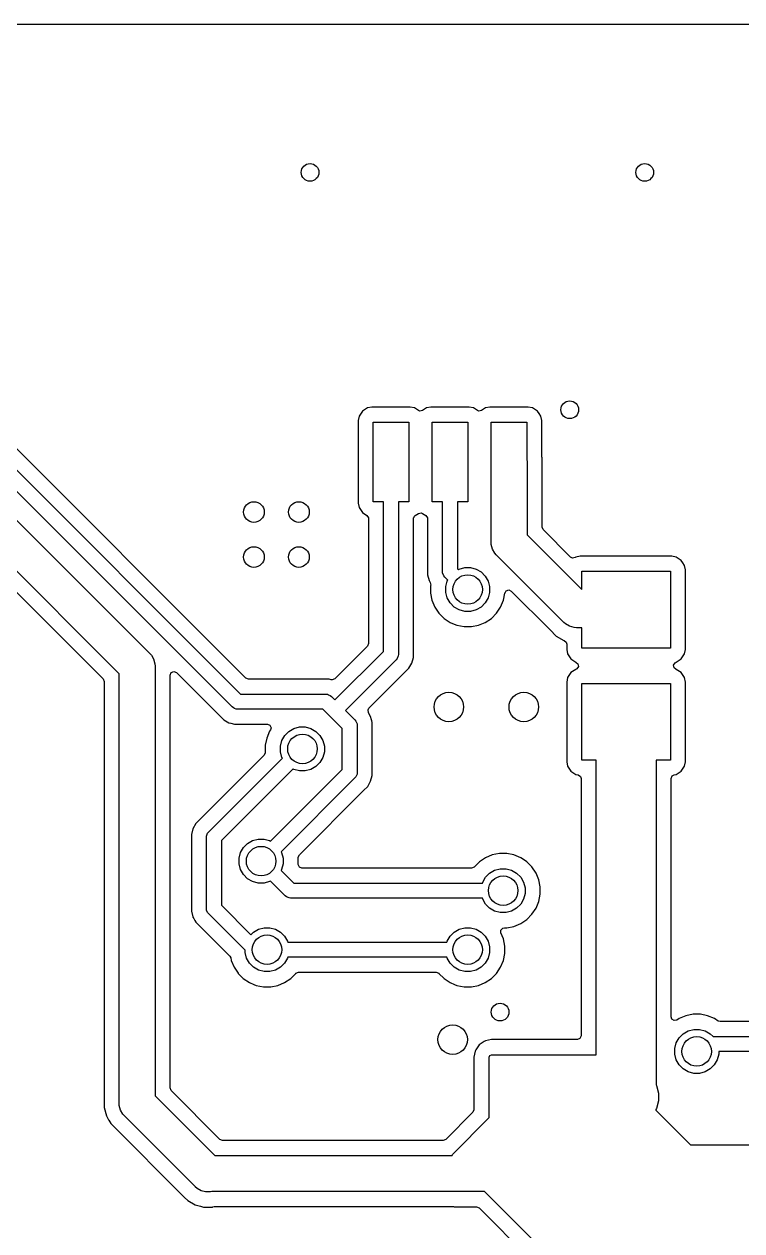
# Model space of a CAD drawing. Extents: x 97 to 200, y -158 to -52.
# Drawn here: x 109.34 to 121.5, y -72.57 to -52.13 of the extents above; entities that cross this region are included whole.
import ezdxf

# ---------------------------------------------------------------- set-up
doc = ezdxf.new("R2010")
doc.units = 0
doc.layers.add('BLACK', color=7, linetype='CONTINUOUS')

msp = doc.modelspace()

# ---------------------------------------------------------------- linework, layer by layer
at = {"layer": 'BLACK', "linetype": 'CONTINUOUS'}
for p, q in [((98.186399, -52.1291), (111.740538, -52.1291)), ((111.740538, -52.1291), (125.02822, -52.1291)), ((113.090817, -63.203794), (108.385346, -58.498323)), ((115.151796, -58.628867), (115.067615, -58.685115)), ((115.1518, -58.628865), (115.151796, -58.628867)), ((115.226031, -58.614101), (115.1518, -58.628865)), ((115.226035, -58.6141), (115.226031, -58.614101)), ((115.876167, -58.6141), (115.226035, -58.6141)), ((115.9504, -58.628865), (115.876167, -58.6141)), ((115.950402, -58.628866), (115.9504, -58.628865)), ((116.016377, -58.67295), (115.950402, -58.628866)), ((116.151796, -58.628867), (116.085823, -58.67295)), ((116.1518, -58.628865), (116.151796, -58.628867)), ((116.226031, -58.614101), (116.1518, -58.628865)), ((116.226035, -58.6141), (116.226031, -58.614101)), ((116.876167, -58.6141), (116.226035, -58.6141)), ((116.9504, -58.628865), (116.876167, -58.6141)), ((116.950402, -58.628866), (116.9504, -58.628865)), ((117.016377, -58.67295), (116.950402, -58.628866)), ((117.151796, -58.628867), (117.085823, -58.67295)), ((117.1518, -58.628865), (117.151796, -58.628867)), ((117.226031, -58.614101), (117.1518, -58.628865)), ((117.226035, -58.6141), (117.226031, -58.614101)), ((117.876167, -58.6141), (117.226035, -58.6141)), ((117.9504, -58.628865), (117.876167, -58.6141)), ((117.950402, -58.628866), (117.9504, -58.628865)), ((118.034584, -58.685115), (117.950402, -58.628866)), ((108.240903, -58.713797), (113.003705, -63.4766)), ((115.011365, -58.769299), (114.9966, -58.843532)), ((114.9966, -58.843532), (114.9966, -60.243664)), ((115.011366, -58.769297), (115.011365, -58.769299)), ((115.067615, -58.685115), (115.011366, -58.769297)), ((116.038907, -58.682282), (116.016377, -58.67295)), ((116.085823, -58.67295), (116.038907, -58.682282)), ((117.038907, -58.682282), (117.016377, -58.67295)), ((117.085823, -58.67295), (117.038907, -58.682282)), ((118.061528, -58.72544), (118.034584, -58.685115)), ((118.090834, -58.769299), (118.061528, -58.72544)), ((118.105599, -58.843533), (118.090834, -58.769299)), ((118.105599, -58.843535), (118.105599, -58.843533)), ((118.105599, -59.443822), (118.105599, -58.843535)), ((112.861297, -63.693402), (108.098494, -58.9306)), ((115.2511, -60.2186), (115.2511, -58.8686)), ((115.2511, -58.8686), (115.8511, -58.8686)), ((115.8511, -58.8686), (115.8511, -60.2186)), ((116.2511, -60.2186), (116.2511, -58.8686)), ((116.2511, -58.8686), (116.8511, -58.8686)), ((116.8511, -58.8686), (116.8511, -60.2186)), ((117.2511, -59.495635), (117.2511, -58.8686)), ((117.2511, -58.8686), (117.8511, -58.8686)), ((117.8511, -58.8686), (117.8511, -59.495635)), ((118.107727, -59.459994), (118.105599, -59.443822)), ((118.1104, -59.469967), (118.107727, -59.459994)), ((118.1104, -59.46997), (118.1104, -59.469967)), ((118.1104, -60.646043), (118.1104, -59.46997)), ((117.2463, -59.5436), (117.248908, -59.503816)), ((117.2463, -60.9036), (117.2463, -59.5436)), ((117.248908, -59.503816), (117.2511, -59.495635)), ((117.8511, -59.495635), (117.853292, -59.503816)), ((117.853292, -59.503816), (117.8559, -59.5436)), ((117.8559, -59.5436), (117.8559, -60.777348)), ((114.9966, -60.243664), (114.996601, -60.243668)), ((114.996601, -60.243668), (115.011365, -60.317899)), ((115.4241, -60.2186), (115.2511, -60.2186)), ((115.4241, -62.750994), (115.4241, -60.2186)), ((115.8511, -60.2186), (115.6781, -60.2186)), ((115.6781, -60.2186), (115.6781, -62.8036)), ((116.4241, -60.2186), (116.2511, -60.2186)), ((116.4241, -61.4036), (116.4241, -60.2186)), ((116.8511, -60.2186), (116.6781, -60.2186)), ((116.6781, -60.2186), (116.6781, -61.350994)), ((108.966626, -60.288074), (111.466626, -62.788074)), ((115.011365, -60.317899), (115.011367, -60.317903)), ((115.011367, -60.317903), (115.067615, -60.402084)), ((115.067615, -60.402084), (115.141823, -60.451668)), ((115.141823, -60.451668), (115.168399, -60.491442)), ((115.168399, -60.491442), (115.1696, -60.503635)), ((115.933801, -60.491442), (115.943929, -60.476283)), ((115.935049, -60.49772), (115.933801, -60.491442)), ((115.943929, -60.476283), (115.950906, -60.459441)), ((115.950906, -60.459441), (115.960377, -60.451668)), ((115.960377, -60.451668), (116.016377, -60.41425)), ((116.016377, -60.41425), (116.063293, -60.404918)), ((116.063293, -60.404918), (116.085823, -60.41425)), ((116.085823, -60.41425), (116.141823, -60.451668)), ((116.141823, -60.451668), (116.168399, -60.491442)), ((116.168399, -60.491442), (116.1696, -60.503635)), ((115.1696, -60.503635), (115.1696, -62.619688)), ((115.9326, -60.503635), (115.935049, -60.49772)), ((115.9326, -62.753375), (115.9326, -60.503635)), ((116.1696, -60.503635), (116.1696, -61.453829)), ((118.128706, -60.690237), (118.1104, -60.646043)), ((118.5943, -61.155831), (118.128706, -60.690237)), ((110.9463, -63.129852), (108.624848, -60.8084)), ((117.8559, -60.777348), (118.7841, -61.705548)), ((108.537737, -61.081206), (110.673494, -63.216963)), ((117.248908, -60.943384), (117.2463, -60.9036)), ((117.248908, -60.943385), (117.248908, -60.943384)), ((117.269502, -61.020242), (117.248908, -60.943385)), ((117.309286, -61.08915), (117.269502, -61.020242)), ((117.335574, -61.119126), (117.309286, -61.08915)), ((118.477574, -62.261126), (117.335574, -61.119126)), ((118.626299, -61.172936), (118.5943, -61.155831)), ((118.673216, -61.163605), (118.626299, -61.172936)), ((118.684796, -61.155867), (118.673216, -61.163605)), ((118.6848, -61.155865), (118.684796, -61.155867)), ((118.759031, -61.141101), (118.6848, -61.155865)), ((118.759035, -61.1411), (118.759031, -61.141101)), ((120.309167, -61.1411), (118.759035, -61.1411)), ((120.3834, -61.155865), (120.309167, -61.1411)), ((120.383402, -61.155866), (120.3834, -61.155865)), ((120.467584, -61.212115), (120.383402, -61.155866)), ((120.495302, -61.253598), (120.467584, -61.212115)), ((120.523834, -61.296299), (120.495302, -61.253598)), ((120.538599, -61.370534), (120.523834, -61.296299)), ((116.1696, -61.453829), (116.195598, -61.550851)), ((116.42654, -61.428376), (116.4241, -61.4036)), ((116.42654, -61.428377), (116.42654, -61.428376)), ((116.428473, -61.433043), (116.42654, -61.428377)), ((116.445503, -61.474157), (116.428473, -61.433043)), ((116.445504, -61.474158), (116.445503, -61.474157)), ((116.461297, -61.493403), (116.445504, -61.474158)), ((116.513189, -61.545295), (116.461297, -61.493403)), ((116.6781, -61.350994), (116.692795, -61.365689)), ((116.692795, -61.365689), (116.707594, -61.357145)), ((116.707594, -61.357145), (116.802153, -61.331808)), ((116.802153, -61.331808), (116.900047, -61.331808)), ((116.900047, -61.331808), (116.994606, -61.357145)), ((116.994606, -61.357145), (117.079386, -61.406092)), ((117.079386, -61.406092), (117.148608, -61.475314)), ((117.148608, -61.475314), (117.197555, -61.560094)), ((118.7841, -61.705548), (118.7841, -61.3956)), ((118.7841, -61.3956), (120.2841, -61.3956)), ((120.2841, -61.3956), (120.2841, -62.6956)), ((120.5386, -62.355531), (120.538599, -61.370534)), ((116.195598, -61.550851), (116.1956, -61.550857)), ((116.1956, -61.550857), (116.216601, -61.587232)), ((116.216601, -61.587232), (116.223773, -61.630672)), ((116.223773, -61.630672), (116.2216, -61.641594)), ((116.2216, -61.641594), (116.2216, -61.7656)), ((116.479308, -61.654653), (116.504645, -61.560094)), ((116.479308, -61.752547), (116.479308, -61.654653)), ((116.504645, -61.560094), (116.513189, -61.545295)), ((117.197555, -61.560094), (117.222892, -61.654653)), ((117.222892, -61.654653), (117.222892, -61.752547)), ((117.502848, -61.726111), (117.548612, -61.712189)), ((117.548612, -61.712189), (117.58673, -61.730199)), ((116.2216, -61.7656), (116.245791, -61.887218)), ((116.245791, -61.887218), (116.245793, -61.887225)), ((116.245793, -61.887225), (116.293244, -62.00178)), ((116.504645, -61.847106), (116.479308, -61.752547)), ((116.553592, -61.931886), (116.504645, -61.847106)), ((117.197555, -61.847106), (117.148608, -61.931886)), ((117.222892, -61.752547), (117.197555, -61.847106)), ((117.408956, -62.00178), (117.456409, -61.887218)), ((117.456409, -61.887218), (117.4806, -61.7656)), ((117.4806, -61.7656), (117.481199, -61.762589)), ((117.481199, -61.762589), (117.483177, -61.762982)), ((117.483177, -61.762982), (117.502848, -61.726111)), ((117.58673, -61.730199), (118.245549, -62.389018)), ((116.293244, -62.00178), (116.293245, -62.001782)), ((116.293245, -62.001782), (116.340342, -62.072268)), ((116.340342, -62.072268), (116.362135, -62.104883)), ((116.362135, -62.104883), (116.449817, -62.192565)), ((116.622814, -62.001108), (116.553592, -61.931886)), ((116.707594, -62.050055), (116.622814, -62.001108)), ((116.802153, -62.075392), (116.707594, -62.050055)), ((116.900047, -62.075392), (116.802153, -62.075392)), ((116.994606, -62.050055), (116.900047, -62.075392)), ((117.079386, -62.001108), (116.994606, -62.050055)), ((117.148608, -61.931886), (117.079386, -62.001108)), ((117.252383, -62.192565), (117.340065, -62.104883)), ((117.340065, -62.104883), (117.408956, -62.00178)), ((116.449817, -62.192565), (116.55292, -62.261456)), ((116.55292, -62.261456), (116.592364, -62.277794)), ((116.592364, -62.277794), (116.667474, -62.308906)), ((116.667474, -62.308906), (116.667476, -62.308906)), ((116.667476, -62.308906), (116.667482, -62.308909)), ((116.667482, -62.308909), (116.7891, -62.3331)), ((116.9131, -62.3331), (117.034718, -62.308909)), ((117.034718, -62.308909), (117.14928, -62.261456)), ((117.14928, -62.261456), (117.252383, -62.192565)), ((118.50755, -62.287414), (118.477574, -62.261126)), ((118.576458, -62.327198), (118.50755, -62.287414)), ((118.614887, -62.337495), (118.576458, -62.327198)), ((116.7891, -62.3331), (116.9131, -62.3331)), ((118.245549, -62.389018), (118.349676, -62.493146)), ((118.349676, -62.493146), (118.34968, -62.493149)), ((118.34968, -62.493149), (118.349682, -62.493151)), ((118.349682, -62.493151), (118.477218, -62.566784)), ((118.653315, -62.347792), (118.614887, -62.337495)), ((118.653316, -62.347792), (118.653315, -62.347792)), ((118.6931, -62.3504), (118.653316, -62.347792)), ((118.7841, -62.3504), (118.6931, -62.3504)), ((118.7841, -62.6956), (118.7841, -62.3504)), ((120.5386, -62.720667), (120.5386, -62.355531)), ((115.151294, -62.663882), (114.599202, -63.215973)), ((115.1696, -62.619688), (115.151294, -62.663882)), ((118.477218, -62.566784), (118.483273, -62.568406)), ((118.483273, -62.568406), (118.521225, -62.597524)), ((118.521225, -62.597524), (118.5296, -62.628776)), ((118.5296, -62.628776), (118.5296, -62.720663)), ((118.5296, -62.720663), (118.529601, -62.720669)), ((118.529601, -62.720669), (118.544365, -62.794899)), ((120.2841, -62.6956), (118.7841, -62.6956)), ((120.523834, -62.794901), (120.5386, -62.720667)), ((111.466626, -62.788074), (111.492914, -62.81805)), ((111.492914, -62.81805), (111.532698, -62.886958)), ((111.532698, -62.886958), (111.53605, -62.899468)), ((111.53605, -62.899468), (111.552566, -62.961108)), ((114.6011, -63.573994), (115.4241, -62.750994)), ((115.640903, -62.893402), (114.780705, -63.7536)), ((115.656697, -62.874158), (115.640903, -62.893402)), ((115.67566, -62.828377), (115.656697, -62.874158)), ((115.6781, -62.8036), (115.67566, -62.828376)), ((115.67566, -62.828376), (115.67566, -62.828377)), ((115.906602, -62.950853), (115.9326, -62.853825)), ((115.9326, -62.853825), (115.9326, -62.753375)), ((118.544365, -62.794899), (118.544367, -62.794903)), ((118.544367, -62.794903), (118.600615, -62.879084)), ((118.600615, -62.879084), (118.684797, -62.935333)), ((118.684797, -62.935333), (118.690485, -62.937689)), ((118.690485, -62.937689), (118.689225, -62.94073)), ((118.689225, -62.94073), (118.719377, -62.960872)), ((120.339497, -62.983356), (120.366105, -62.943604)), ((120.366105, -62.943604), (120.378112, -62.938644)), ((120.377716, -62.937688), (120.383395, -62.935335)), ((120.378112, -62.938644), (120.377716, -62.937688)), ((120.383395, -62.935335), (120.383401, -62.935334)), ((120.383401, -62.935334), (120.467584, -62.879084)), ((120.467584, -62.879084), (120.523834, -62.794901)), ((110.9463, -70.4036), (110.9463, -63.129852)), ((111.552566, -62.961108), (111.553292, -62.963816)), ((111.553292, -62.963816), (111.5559, -63.0036)), ((111.5559, -63.0036), (111.5559, -70.277348)), ((111.8104, -63.153311), (111.828706, -63.109117)), ((111.828706, -63.109117), (111.8729, -63.090811)), ((111.8729, -63.090811), (111.917094, -63.109117)), ((111.917094, -63.109117), (112.645824, -63.837847)), ((115.178753, -63.715469), (115.856376, -63.037847)), ((115.856376, -63.037847), (115.906602, -62.950853)), ((118.600615, -63.112115), (118.544366, -63.196297)), ((118.684796, -63.055867), (118.600615, -63.112115)), ((118.690484, -63.053512), (118.684796, -63.055867)), ((118.702141, -63.047564), (118.690088, -63.052557)), ((118.690088, -63.052557), (118.690484, -63.053512)), ((118.728713, -63.007787), (118.702141, -63.047564)), ((118.719377, -62.960872), (118.728713, -63.007787)), ((120.348791, -63.03028), (120.339497, -62.983356)), ((120.37897, -63.05048), (120.348791, -63.03028)), ((120.377715, -63.053511), (120.37897, -63.05048)), ((120.383402, -63.055866), (120.377715, -63.053511)), ((120.467584, -63.112115), (120.383402, -63.055866)), ((120.511962, -63.178532), (120.467584, -63.112115)), ((110.673494, -63.216963), (110.6918, -63.261157)), ((110.6918, -63.261157), (110.6918, -70.477237)), ((111.8104, -70.146042), (111.8104, -63.153311)), ((113.135011, -63.2221), (113.090817, -63.203794)), ((114.501324, -63.2221), (113.135011, -63.2221)), ((114.501325, -63.2221), (114.501324, -63.2221)), ((114.501326, -63.2221), (114.501325, -63.2221)), ((114.501331, -63.222101), (114.501326, -63.2221)), ((114.538832, -63.232149), (114.501331, -63.222101)), ((114.555008, -63.234279), (114.538832, -63.232149)), ((114.599202, -63.215973), (114.555008, -63.234279)), ((118.544365, -63.196299), (118.5296, -63.270532)), ((118.5296, -63.270532), (118.5296, -64.620664)), ((118.544366, -63.196297), (118.544365, -63.196299)), ((118.7841, -64.5956), (118.7841, -63.2956)), ((118.7841, -63.2956), (120.2841, -63.2956)), ((120.2841, -63.2956), (120.2841, -64.5956)), ((120.523834, -63.196299), (120.511962, -63.178532)), ((120.538599, -63.270533), (120.523834, -63.196299)), ((120.538599, -63.270535), (120.538599, -63.270533)), ((120.538599, -63.943317), (120.538599, -63.270535)), ((113.003705, -63.4766), (114.4511, -63.4766)), ((114.4511, -63.4766), (114.475876, -63.47904)), ((114.475876, -63.47904), (114.475877, -63.47904)), ((114.475877, -63.47904), (114.493852, -63.486486)), ((114.493852, -63.486486), (114.521657, -63.498003)), ((114.521657, -63.498003), (114.521658, -63.498004)), ((114.521658, -63.498004), (114.540903, -63.513797)), ((114.540903, -63.513797), (114.6011, -63.573994)), ((112.880542, -63.709196), (112.861297, -63.693402)), ((112.880543, -63.709197), (112.880542, -63.709196)), ((112.902706, -63.718377), (112.880543, -63.709197)), ((112.926323, -63.72816), (112.902706, -63.718377)), ((112.926324, -63.72816), (112.926323, -63.72816)), ((112.9511, -63.7306), (112.926324, -63.72816)), ((114.398494, -63.7306), (112.9511, -63.7306)), ((114.511297, -63.843403), (114.398494, -63.7306)), ((114.780705, -63.7536), (114.940902, -63.913797)), ((115.162579, -63.743485), (115.178753, -63.715469)), ((115.168821, -63.79091), (115.162579, -63.743485)), ((112.645824, -63.837847), (112.716853, -63.908876)), ((112.716853, -63.908876), (112.803846, -63.959101)), ((112.803846, -63.959101), (112.839039, -63.968531)), ((114.7241, -64.056205), (114.511297, -63.843403)), ((114.940902, -63.913797), (114.956696, -63.933042)), ((114.956696, -63.933042), (114.956697, -63.933043)), ((114.956697, -63.933043), (114.97566, -63.978824)), ((115.206601, -63.856346), (115.168821, -63.79091)), ((115.220676, -63.908874), (115.206601, -63.856346)), ((115.226269, -63.929749), (115.220676, -63.908874)), ((115.2326, -63.953375), (115.226269, -63.929749)), ((115.2326, -64.853825), (115.2326, -63.953375)), ((120.538599, -64.003982), (120.538599, -63.943317)), ((112.839039, -63.968531), (112.90087, -63.985099)), ((112.90087, -63.985099), (112.900873, -63.985099)), ((112.900873, -63.985099), (112.900875, -63.9851)), ((112.900875, -63.9851), (113.45671, -63.9851)), ((113.493244, -64.105419), (113.445793, -64.219974)), ((113.45671, -63.9851), (113.500904, -64.003406)), ((113.493245, -64.105417), (113.493244, -64.105419)), ((113.508677, -64.082323), (113.493245, -64.105417)), ((113.500904, -64.003406), (113.51921, -64.0476)), ((113.51921, -64.0476), (113.508677, -64.082323)), ((113.753592, -64.175314), (113.822814, -64.106092)), ((113.822814, -64.106092), (113.907594, -64.057145)), ((113.907594, -64.057145), (114.002153, -64.031808)), ((114.002153, -64.031808), (114.100047, -64.031808)), ((114.100047, -64.031808), (114.194606, -64.057145)), ((114.194606, -64.057145), (114.279386, -64.106092)), ((114.279386, -64.106092), (114.348608, -64.175314)), ((114.7241, -64.750994), (114.7241, -64.056205)), ((114.97566, -63.978824), (114.9781, -64.0036)), ((114.9781, -64.0036), (114.9781, -64.8036)), ((120.5386, -64.620667), (120.538599, -64.003982)), ((113.445791, -64.219981), (113.4216, -64.341599)), ((113.4216, -64.341599), (113.4216, -64.467688)), ((113.445793, -64.219974), (113.445791, -64.219981)), ((113.679308, -64.354653), (113.704645, -64.260094)), ((113.679308, -64.452547), (113.679308, -64.354653)), ((113.704645, -64.260094), (113.753592, -64.175314)), ((114.348608, -64.175314), (114.397555, -64.260094)), ((114.397555, -64.260094), (114.422892, -64.354653)), ((114.422892, -64.354653), (114.422892, -64.452547)), ((113.403294, -64.511882), (112.308061, -65.607114)), ((112.461297, -65.813797), (113.713189, -64.561905)), ((113.4216, -64.467688), (113.403294, -64.511882)), ((113.704645, -64.547106), (113.679308, -64.452547)), ((113.713189, -64.561905), (113.704645, -64.547106)), ((114.397555, -64.547106), (114.348608, -64.631886)), ((114.422892, -64.452547), (114.397555, -64.547106)), ((113.892794, -64.74151), (112.6781, -65.956205)), ((113.509405, -65.965689), (114.7241, -64.750994)), ((113.907594, -64.750055), (113.892794, -64.74151)), ((114.002153, -64.775392), (113.907594, -64.750055)), ((114.100047, -64.775392), (114.002153, -64.775392)), ((114.194606, -64.750055), (114.100047, -64.775392)), ((114.279386, -64.701108), (114.194606, -64.750055)), ((114.348608, -64.631886), (114.279386, -64.701108)), ((118.5296, -64.620664), (118.529601, -64.620668)), ((118.529601, -64.620668), (118.544365, -64.694899)), ((118.544365, -64.694899), (118.544367, -64.694903)), ((118.544367, -64.694903), (118.600615, -64.779084)), ((118.600615, -64.779084), (118.684797, -64.835333)), ((119.0261, -64.5956), (118.7841, -64.5956)), ((119.0261, -69.5864), (119.0261, -64.5956)), ((120.2841, -64.5956), (120.0421, -64.5956)), ((120.0421, -64.5956), (120.0421, -70.092231)), ((120.383401, -64.835334), (120.467584, -64.779084)), ((120.467584, -64.779084), (120.523834, -64.694901)), ((120.523834, -64.694901), (120.5386, -64.620667)), ((114.940902, -64.893403), (113.68901, -66.145294)), ((114.956696, -64.874158), (114.940902, -64.893403)), ((114.956697, -64.874157), (114.956696, -64.874158)), ((114.97566, -64.828376), (114.956697, -64.874157)), ((114.9781, -64.8036), (114.97566, -64.828376)), ((115.156376, -65.037847), (115.206601, -64.950854)), ((115.206601, -64.950854), (115.2326, -64.853825)), ((118.684797, -64.835333), (118.684799, -64.835334)), ((118.684799, -64.835334), (118.721293, -64.842593)), ((118.721293, -64.842593), (118.761066, -64.869167)), ((118.761066, -64.869167), (118.7716, -64.903891)), ((118.7716, -64.903891), (118.7716, -69.2644)), ((120.2966, -64.903891), (120.314906, -64.859697)), ((120.2966, -68.9429), (120.2966, -64.903891)), ((120.314906, -64.859697), (120.346907, -64.842592)), ((120.346907, -64.842592), (120.383401, -64.835334)), ((113.998905, -66.195316), (115.0802, -65.11402)), ((115.0802, -65.11402), (115.080205, -65.114017)), ((115.080205, -65.114017), (115.085345, -65.108876)), ((115.085345, -65.108876), (115.085347, -65.108876)), ((115.085347, -65.108876), (115.156376, -65.037847)), ((112.195598, -65.756348), (112.1696, -65.85337)), ((112.245824, -65.669353), (112.195598, -65.756346)), ((112.195598, -65.756346), (112.195598, -65.756348)), ((112.308062, -65.607115), (112.245824, -65.669353)), ((112.308061, -65.607114), (112.308062, -65.607115)), ((112.1696, -65.85337), (112.1696, -67.153829)), ((112.4241, -65.9036), (112.42654, -65.878824)), ((112.4241, -67.1036), (112.4241, -65.9036)), ((112.42654, -65.878824), (112.445503, -65.833043)), ((112.445503, -65.833043), (112.445504, -65.833042)), ((112.445504, -65.833042), (112.461297, -65.813797)), ((112.6781, -65.956205), (112.6781, -67.050994)), ((113.053592, -66.075314), (113.122814, -66.006092)), ((113.122814, -66.006092), (113.207594, -65.957145)), ((113.207594, -65.957145), (113.302153, -65.931808)), ((113.302153, -65.931808), (113.400047, -65.931808)), ((113.400047, -65.931808), (113.494606, -65.957145)), ((113.494606, -65.957145), (113.509405, -65.965689)), ((112.979308, -66.254653), (113.004645, -66.160094)), ((113.004645, -66.160094), (113.053592, -66.075314)), ((113.68901, -66.145294), (113.697555, -66.160094)), ((113.697555, -66.160094), (113.722892, -66.254653)), ((113.9806, -66.239509), (113.998905, -66.195316)), ((117.267474, -66.198293), (117.152919, -66.245744)), ((117.267481, -66.198291), (117.267474, -66.198293)), ((117.3891, -66.1741), (117.267481, -66.198291)), ((117.5131, -66.1741), (117.3891, -66.1741)), ((117.634718, -66.198291), (117.5131, -66.1741)), ((117.634725, -66.198293), (117.634718, -66.198291)), ((117.74928, -66.245744), (117.634725, -66.198293)), ((112.979308, -66.352547), (112.979308, -66.254653)), ((113.004645, -66.447106), (112.979308, -66.352547)), ((113.722892, -66.352547), (113.697555, -66.447106)), ((113.722892, -66.254653), (113.722892, -66.352547)), ((113.9806, -66.3596), (113.9806, -66.239509)), ((113.998906, -66.403794), (113.9806, -66.3596)), ((114.0431, -66.4221), (113.998906, -66.403794)), ((116.960658, -66.403794), (116.916464, -66.4221)), ((117.049815, -66.314636), (116.960658, -66.403794)), ((117.049817, -66.314634), (117.049815, -66.314636)), ((117.152917, -66.245745), (117.049817, -66.314634)), ((117.152919, -66.245744), (117.152917, -66.245745)), ((117.749282, -66.245745), (117.74928, -66.245744)), ((117.827972, -66.298324), (117.749282, -66.245745)), ((117.852383, -66.314635), (117.827972, -66.298324)), ((117.940065, -66.402317), (117.852383, -66.314635)), ((118.008956, -66.50542), (117.940065, -66.402317)), ((113.053592, -66.531886), (113.004645, -66.447106)), ((113.122814, -66.601108), (113.053592, -66.531886)), ((113.207594, -66.650055), (113.122814, -66.601108)), ((113.697555, -66.447106), (113.68901, -66.461905)), ((113.68901, -66.461905), (113.903705, -66.6766)), ((116.916464, -66.4221), (114.0431, -66.4221)), ((117.104645, -66.660094), (117.153592, -66.575314)), ((117.153592, -66.575314), (117.222814, -66.506092)), ((117.222814, -66.506092), (117.307594, -66.457145)), ((117.307594, -66.457145), (117.402153, -66.431808)), ((117.402153, -66.431808), (117.500047, -66.431808)), ((117.500047, -66.431808), (117.594606, -66.457145)), ((117.594606, -66.457145), (117.679386, -66.506092)), ((117.679386, -66.506092), (117.748608, -66.575314)), ((117.748608, -66.575314), (117.797555, -66.660094)), ((118.056409, -66.619982), (118.008956, -66.50542)), ((118.0806, -66.7416), (118.056409, -66.619982)), ((113.302153, -66.675392), (113.207594, -66.650055)), ((113.400047, -66.675392), (113.302153, -66.675392)), ((113.494606, -66.650055), (113.400047, -66.675392)), ((113.509405, -66.64151), (113.494606, -66.650055)), ((113.761298, -66.893403), (113.509405, -66.64151)), ((113.903705, -66.6766), (117.100222, -66.6766)), ((117.100222, -66.6766), (117.104645, -66.660094)), ((117.797555, -66.660094), (117.822892, -66.754653)), ((117.822892, -66.754653), (117.822892, -66.852547)), ((118.0806, -66.8656), (118.0806, -66.7416)), ((113.780542, -66.909197), (113.761298, -66.893403)), ((113.826323, -66.92816), (113.780542, -66.909197)), ((113.826324, -66.92816), (113.826323, -66.92816)), ((113.8511, -66.9306), (113.826324, -66.92816)), ((117.100222, -66.9306), (113.8511, -66.9306)), ((117.104645, -66.947106), (117.100222, -66.9306)), ((117.153592, -67.031886), (117.104645, -66.947106)), ((117.797555, -66.947106), (117.748608, -67.031886)), ((117.822892, -66.852547), (117.797555, -66.947106)), ((118.008956, -67.10178), (118.056409, -66.987218)), ((118.056409, -66.987218), (118.0806, -66.8656)), ((112.1696, -67.153829), (112.19423, -67.245744)), ((112.42654, -67.128376), (112.4241, -67.1036)), ((112.42654, -67.128377), (112.42654, -67.128376)), ((112.427994, -67.131886), (112.42654, -67.128377)), ((112.445503, -67.174157), (112.427994, -67.131886)), ((112.445504, -67.174158), (112.445503, -67.174157)), ((112.461297, -67.193403), (112.445504, -67.174158)), ((113.079308, -67.811413), (112.461297, -67.193403)), ((112.6781, -67.050994), (113.178005, -67.5509)), ((117.222814, -67.101108), (117.153592, -67.031886)), ((117.307594, -67.150055), (117.222814, -67.101108)), ((117.402153, -67.175392), (117.307594, -67.150055)), ((117.500047, -67.175392), (117.402153, -67.175392)), ((117.594606, -67.150055), (117.500047, -67.175392)), ((117.679386, -67.101108), (117.594606, -67.150055)), ((117.748608, -67.031886), (117.679386, -67.101108)), ((117.852383, -67.292565), (117.940065, -67.204883)), ((117.940065, -67.204883), (118.008956, -67.10178)), ((112.19423, -67.245744), (112.195599, -67.250854)), ((112.195599, -67.250854), (112.20902, -67.2741)), ((112.20902, -67.2741), (112.228188, -67.3073)), ((112.228188, -67.3073), (112.245824, -67.337847)), ((112.245824, -67.337847), (112.820116, -67.912139)), ((113.307594, -67.457145), (113.402153, -67.431808)), ((113.402153, -67.431808), (113.500047, -67.431808)), ((113.500047, -67.431808), (113.594606, -67.457145)), ((116.707594, -67.457145), (116.802153, -67.431808)), ((116.802153, -67.431808), (116.900047, -67.431808)), ((116.900047, -67.431808), (116.994606, -67.457145)), ((117.414795, -67.471682), (117.44862, -67.437858)), ((117.44862, -67.437858), (117.472538, -67.4331)), ((117.472538, -67.4331), (117.5131, -67.4331)), ((117.5131, -67.4331), (117.634718, -67.408909)), ((117.634718, -67.408909), (117.74928, -67.361456)), ((117.74928, -67.361456), (117.852383, -67.292565)), ((113.178005, -67.5509), (113.222814, -67.506092)), ((113.222814, -67.506092), (113.307594, -67.457145)), ((113.594606, -67.457145), (113.679386, -67.506092)), ((113.679386, -67.506092), (113.748608, -67.575314)), ((113.748608, -67.575314), (113.797555, -67.660094)), ((116.504645, -67.660094), (116.553592, -67.575314)), ((116.553592, -67.575314), (116.622814, -67.506092)), ((116.622814, -67.506092), (116.707594, -67.457145)), ((116.994606, -67.457145), (117.079386, -67.506092)), ((117.079386, -67.506092), (117.148608, -67.575314)), ((117.148608, -67.575314), (117.197555, -67.660094)), ((117.414796, -67.519518), (117.414795, -67.471682)), ((117.456406, -67.619973), (117.414796, -67.519518)), ((117.456407, -67.619977), (117.456406, -67.619973)), ((117.456409, -67.619982), (117.456407, -67.619977)), ((117.4806, -67.7416), (117.456409, -67.619982)), ((113.079308, -67.852547), (113.079308, -67.811413)), ((113.797555, -67.660094), (113.801978, -67.6766)), ((113.801978, -67.6766), (116.500222, -67.6766)), ((116.500222, -67.6766), (116.504645, -67.660094)), ((117.197555, -67.660094), (117.222892, -67.754653)), ((117.222892, -67.754653), (117.222892, -67.852547)), ((117.4806, -67.8656), (117.4806, -67.7416)), ((112.820116, -67.912139), (112.837221, -67.944138)), ((112.837221, -67.944138), (112.845791, -67.987218)), ((112.845791, -67.987218), (112.893244, -68.10178)), ((113.104645, -67.947106), (113.079308, -67.852547)), ((113.153592, -68.031886), (113.104645, -67.947106)), ((113.222814, -68.101108), (113.153592, -68.031886)), ((113.748608, -68.031886), (113.679386, -68.101108)), ((113.797555, -67.947106), (113.748608, -68.031886)), ((113.801978, -67.9306), (113.797555, -67.947106)), ((116.500222, -67.9306), (113.801978, -67.9306)), ((116.504645, -67.947106), (116.500222, -67.9306)), ((116.553592, -68.031886), (116.504645, -67.947106)), ((116.622814, -68.101108), (116.553592, -68.031886)), ((117.148608, -68.031886), (117.079386, -68.101108)), ((117.197555, -67.947106), (117.148608, -68.031886)), ((117.222892, -67.852547), (117.197555, -67.947106)), ((117.408956, -68.10178), (117.456409, -67.987218)), ((117.456409, -67.987218), (117.4806, -67.8656)), ((112.893244, -68.10178), (112.893245, -68.101782)), ((112.893245, -68.101782), (112.960063, -68.201782)), ((112.960063, -68.201782), (112.962135, -68.204883)), ((112.962135, -68.204883), (113.049817, -68.292565)), ((113.307594, -68.150055), (113.222814, -68.101108)), ((113.402153, -68.175392), (113.307594, -68.150055)), ((113.500047, -68.175392), (113.402153, -68.175392)), ((113.594606, -68.150055), (113.500047, -68.175392)), ((113.679386, -68.101108), (113.594606, -68.150055)), ((113.852383, -68.292565), (113.940065, -68.204883)), ((113.940065, -68.204882), (113.941542, -68.203406)), ((113.940065, -68.204883), (113.940065, -68.204882)), ((113.941542, -68.203406), (113.985736, -68.1851)), ((113.985736, -68.1851), (116.316464, -68.1851)), ((116.316464, -68.1851), (116.360658, -68.203406)), ((116.360658, -68.203406), (116.362134, -68.204882)), ((116.362134, -68.204882), (116.362135, -68.204883)), ((116.362135, -68.204883), (116.449817, -68.292565)), ((116.707594, -68.150055), (116.622814, -68.101108)), ((116.802153, -68.175392), (116.707594, -68.150055)), ((116.900047, -68.175392), (116.802153, -68.175392)), ((116.994606, -68.150055), (116.900047, -68.175392)), ((117.079386, -68.101108), (116.994606, -68.150055)), ((117.252383, -68.292565), (117.340065, -68.204883)), ((117.340065, -68.204883), (117.408956, -68.10178)), ((113.049817, -68.292565), (113.15292, -68.361456)), ((113.15292, -68.361456), (113.227522, -68.392357)), ((113.227522, -68.392357), (113.267474, -68.408906)), ((113.267474, -68.408906), (113.267476, -68.408906)), ((113.267476, -68.408906), (113.267482, -68.408909)), ((113.267482, -68.408909), (113.3891, -68.4331)), ((113.3891, -68.4331), (113.5131, -68.4331)), ((113.5131, -68.4331), (113.634718, -68.408909)), ((113.634718, -68.408909), (113.74928, -68.361456)), ((113.74928, -68.361456), (113.852383, -68.292565)), ((116.449817, -68.292565), (116.55292, -68.361456)), ((116.55292, -68.361456), (116.627522, -68.392357)), ((116.627522, -68.392357), (116.667474, -68.408906)), ((116.667474, -68.408906), (116.667476, -68.408906)), ((116.667476, -68.408906), (116.667482, -68.408909)), ((116.667482, -68.408909), (116.7891, -68.4331)), ((116.7891, -68.4331), (116.9131, -68.4331)), ((116.9131, -68.4331), (117.034718, -68.408909)), ((117.034718, -68.408909), (117.14928, -68.361456)), ((117.14928, -68.361456), (117.252383, -68.292565)), ((120.307133, -68.977623), (120.2966, -68.9429)), ((120.346906, -69.004199), (120.307133, -68.977623)), ((120.393823, -68.994867), (120.346906, -69.004199)), ((120.432916, -68.968746), (120.393823, -68.994867)), ((120.432919, -68.968744), (120.432916, -68.968746)), ((120.547474, -68.921293), (120.432919, -68.968744)), ((120.547481, -68.921291), (120.547474, -68.921293)), ((120.6691, -68.8971), (120.547481, -68.921291)), ((120.7931, -68.8971), (120.6691, -68.8971)), ((120.914718, -68.921291), (120.7931, -68.8971)), ((120.914725, -68.921293), (120.914718, -68.921291)), ((121.02928, -68.968744), (120.914725, -68.921293)), ((121.029282, -68.968745), (121.02928, -68.968744)), ((121.093369, -69.011567), (121.029282, -68.968745)), ((121.128092, -69.0221), (121.093369, -69.011567)), ((141.601046, -69.0221), (121.128092, -69.0221)), ((118.7716, -69.2644), (118.753294, -69.308594)), ((120.433592, -69.298314), (120.502814, -69.229092)), ((120.502814, -69.229092), (120.587594, -69.180145)), ((120.587594, -69.180145), (120.682153, -69.154808)), ((120.682153, -69.154808), (120.780047, -69.154808)), ((120.780047, -69.154808), (120.874606, -69.180145)), ((120.874606, -69.180145), (120.959386, -69.229092)), ((120.959386, -69.229092), (121.006894, -69.2766)), ((121.006894, -69.2766), (145.2511, -69.2766)), ((117.044268, -69.413775), (116.988018, -69.497962)), ((117.128452, -69.357523), (117.044268, -69.413775)), ((117.128454, -69.357521), (117.128452, -69.357523)), ((117.128469, -69.357515), (117.128454, -69.357521)), ((117.154696, -69.346652), (117.128469, -69.357515)), ((117.253999, -69.3269), (117.154696, -69.346652)), ((118.7091, -69.3269), (117.253999, -69.3269)), ((118.753294, -69.308594), (118.7091, -69.3269)), ((120.359308, -69.477653), (120.384645, -69.383094)), ((120.359308, -69.575547), (120.359308, -69.477653)), ((120.384645, -69.383094), (120.433592, -69.298314)), ((116.977152, -69.524196), (116.9574, -69.623499)), ((116.9574, -69.623499), (116.9574, -70.51366)), ((116.988018, -69.497962), (116.977152, -69.524196)), ((117.2169, -69.6235), (117.227766, -69.597266)), ((117.2169, -70.647037), (117.2169, -69.6235)), ((117.227766, -69.597266), (117.254, -69.5864)), ((117.254, -69.5864), (119.0261, -69.5864)), ((120.384645, -69.670106), (120.359308, -69.575547)), ((120.433592, -69.754886), (120.384645, -69.670106)), ((121.077555, -69.670106), (121.028608, -69.754886)), ((121.102892, -69.575547), (121.077555, -69.670106)), ((145.198494, -69.5306), (121.102892, -69.5306)), ((121.102892, -69.5306), (121.102892, -69.575547)), ((120.502814, -69.824108), (120.433592, -69.754886)), ((120.587594, -69.873055), (120.502814, -69.824108)), ((120.682153, -69.898392), (120.587594, -69.873055)), ((120.874606, -69.873055), (120.780047, -69.898392)), ((120.959386, -69.824108), (120.874606, -69.873055)), ((121.028608, -69.754886), (120.959386, -69.824108)), ((120.0421, -70.092231), (120.048431, -70.103197)), ((120.780047, -69.898392), (120.682153, -69.898392)), ((111.5559, -70.277348), (112.567352, -71.2888)), ((111.828706, -70.190236), (111.8104, -70.146042)), ((112.654464, -71.015994), (111.828706, -70.190236)), ((120.048431, -70.103197), (120.082754, -70.231293)), ((120.082754, -70.231293), (120.082754, -70.363907)), ((110.6918, -70.477237), (110.729916, -70.619482)), ((110.948908, -70.443384), (110.9463, -70.4036)), ((110.948908, -70.443385), (110.948908, -70.443384)), ((110.969502, -70.520242), (110.948908, -70.443385)), ((120.048431, -70.492004), (120.0363, -70.513015)), ((120.082754, -70.363907), (120.048431, -70.492004)), ((110.729916, -70.619482), (110.729916, -70.619484)), ((110.729916, -70.619484), (110.767124, -70.683928)), ((110.767124, -70.683928), (110.772111, -70.692565)), ((110.772111, -70.692565), (110.803549, -70.747018)), ((111.009286, -70.58915), (110.969502, -70.520242)), ((111.035574, -70.619126), (111.009286, -70.58915)), ((112.225574, -71.809126), (111.035574, -70.619126)), ((116.939094, -70.557854), (116.480954, -71.015994)), ((116.592765, -71.271171), (117.2169, -70.647037)), ((116.9574, -70.51366), (116.939094, -70.557854)), ((120.0363, -70.513015), (120.0363, -70.520036)), ((120.0363, -70.520036), (120.626664, -71.1104)), ((110.803549, -70.747018), (112.055976, -71.999446)), ((112.698658, -71.0343), (112.654464, -71.015994)), ((116.43676, -71.0343), (112.698658, -71.0343)), ((116.480954, -71.015994), (116.43676, -71.0343)), ((120.626664, -71.1104), (124.167295, -71.1104)), ((112.567352, -71.2888), (116.585464, -71.2888)), ((116.585464, -71.2888), (116.592765, -71.271171)), ((112.235574, -71.819126), (112.225574, -71.809126)), ((112.265549, -71.845413), (112.235574, -71.819126)), ((112.334458, -71.885198), (112.265549, -71.845413)), ((112.411315, -71.905792), (112.334458, -71.885198)), ((112.490885, -71.905792), (112.411315, -71.905792)), ((112.518472, -71.8984), (112.490885, -71.905792)), ((116.8861, -71.8984), (112.518472, -71.8984)), ((116.895253, -71.8978), (116.8861, -71.8984)), ((117.134535, -71.8978), (116.895253, -71.8978)), ((117.134536, -71.8978), (117.134535, -71.8978)), ((117.989766, -72.753029), (117.134536, -71.8978)), ((112.055976, -71.999446), (112.107681, -72.051151)), ((112.107681, -72.051151), (112.235219, -72.124784)), ((112.235219, -72.124784), (112.235221, -72.124784)), ((112.235221, -72.124784), (112.235222, -72.124785)), ((112.235222, -72.124785), (112.32227, -72.148109)), ((112.32227, -72.148109), (112.377467, -72.162899)), ((112.377467, -72.162899), (112.377468, -72.162899)), ((112.377468, -72.162899), (112.524732, -72.162899)), ((112.524732, -72.162899), (112.524733, -72.162899)), ((112.524733, -72.162899), (112.524741, -72.162897)), ((112.524741, -72.162897), (112.533, -72.160683)), ((112.533, -72.160683), (112.554101, -72.155029)), ((112.554101, -72.155029), (112.570277, -72.1529)), ((112.570277, -72.1529), (116.590724, -72.1529)), ((116.590724, -72.1529), (116.602916, -72.154101)), ((116.602916, -72.154101), (116.608324, -72.155176)), ((116.608324, -72.155176), (116.619, -72.1573)), ((116.619, -72.1573), (117.00116, -72.1573)), ((117.00116, -72.1573), (117.045354, -72.175606)), ((117.045354, -72.175606), (118.083177, -73.213428))]:
    msp.add_line(p, q, dxfattribs=at)
at = {"layer": 'BLACK'}
for centre, radius in [((114.18, -54.64), 0.15), ((119.85, -54.64), 0.15), ((118.58, -58.66), 0.15), ((113.2291, -60.3916), 0.175), ((113.9911, -60.3916), 0.175), ((113.2291, -61.1536), 0.175), ((113.9911, -61.1536), 0.175), ((116.8511, -61.7036), 0.25), ((116.5311, -63.6936), 0.25), ((117.8011, -63.6936), 0.25), ((114.0511, -64.4036), 0.25), ((113.3511, -66.3036), 0.25), ((117.4511, -66.8036), 0.25), ((113.4511, -67.8036), 0.25), ((116.8511, -67.8036), 0.25), ((117.4, -68.86), 0.15), ((116.5971, -69.3266), 0.25), ((120.7311, -69.5266), 0.25)]:
    msp.add_circle(centre, radius, dxfattribs=at)

doc.saveas('drawing.dxf')
